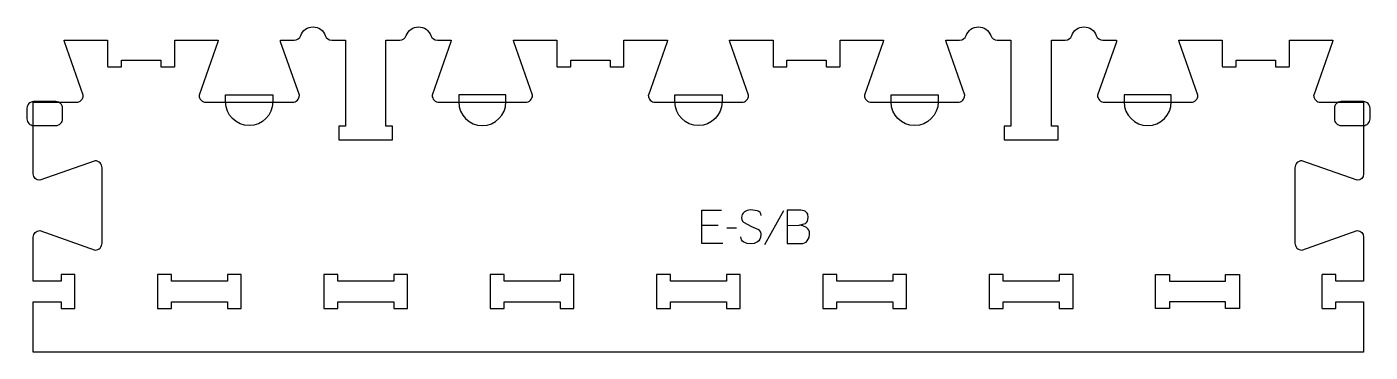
# Model space of a CAD drawing. Header units: millimetres. Extents: x -606 to 606, y -128 to 165.
import ezdxf

# ---------------------------------------------------------------- set-up
doc = ezdxf.new("R2010")
doc.units = ezdxf.units.MM
for name, color, linetype, true_color in [('1_ANYTOOL_1MMDEEP_LABELS_S', 2, 'Continuous', 0xffff00), ('3_ANYTOOL_CUTTHROUGH_INSID', 4, 'Continuous', 0x00ffff), ('4_ANYTOOL_CUTTHROUGH_OUTSI', 5, 'Continuous', 0x0000ff), ('5_ANYTOOL_HALF_MILL_9MM_IN', 3, 'Continuous', 0x00ff00)]:
    doc.layers.add(name, color=color, linetype=linetype, true_color=true_color)

msp = doc.modelspace()

# ---------------------------------------------------------------- linework, layer by layer
at = {"layer": '1_ANYTOOL_1MMDEEP_LABELS_S'}
for p, q in [((76.7, -0.5), (59.5, -31.2)), ((17.7, -13.9), (3, -13.9)), ((34.2, -16.1), (25.4, -16.2))]:
    msp.add_line(p, q, dxfattribs=at)
for points in [[(21.9, -30), (3, -30), (3, 0), (20.8, 0)], [(56.4, -4.6), (56.2, -3.2), (55.6, -2.1), (54.5, -1.2), (53.1, -0.6), (47, 0.3), (44, -0.1), (41.4, -1.5), (40.3, -2.5), (39.5, -3.7), (39.1, -5.1), (38.9, -6.7), (39.1, -8.3), (39.6, -9.7), (40.5, -10.8), (47.9, -14.6), (54, -17.5), (55.1, -18.5), (55.9, -19.7), (56.3, -21.2), (56, -24.7), (55.4, -26.2), (54.5, -27.5), (53.2, -28.5), (50.2, -29.9), (47, -30.3), (43.8, -30), (40.9, -28.8), (39.7, -27.9), (38.9, -26.8), (38.4, -25.6), (38.2, -24.1)], [(80.1, -13.7), (90.7, -13.5), (96.4, -12), (97.5, -11.1), (98.3, -9.9), (98.9, -6.5), (98.5, -3.6), (98, -2.5), (97.2, -1.6), (96.3, -0.9), (95.2, -0.4), (92.2, 0), (80.1, 0)], [(80.1, 0), (80.1, -30), (89.8, -30), (92.4, -30.1), (94.1, -30), (95.6, -29.5), (97, -28.7), (98.1, -27.5), (99.7, -24.6), (100.2, -21.5), (100, -19.6), (99.5, -18), (98.6, -16.7), (97.3, -15.6), (94.2, -14.2), (90.7, -13.5)]]:
    msp.add_lwpolyline(points, dxfattribs=at)
at = {"layer": '3_ANYTOOL_CUTTHROUGH_INSID'}
for points in [[(-424.8, -64), (-475.3, -64), (-475.3, -58), (-487.8, -58), (-487.8, -88.5), (-475.3, -88.5), (-475.3, -82.5), (-424.8, -82.5), (-424.8, -88.5), (-412.3, -88.5), (-412.3, -58), (-424.8, -58)], [(-274.8, -82.5), (-274.8, -88.5), (-262.3, -88.5), (-262.3, -58), (-274.8, -58), (-274.8, -64), (-325.3, -64), (-325.3, -58), (-337.8, -58), (-337.8, -88.5), (-325.3, -88.5), (-325.3, -82.5)], [(-175.3, -64), (-175.3, -58), (-187.8, -58), (-187.8, -88.5), (-175.3, -88.5), (-175.3, -82.5), (-124.8, -82.5), (-124.8, -88.5), (-112.3, -88.5), (-112.3, -58), (-124.8, -58), (-124.8, -64)], [(-25.3, -64), (-25.3, -58), (-37.8, -58), (-37.8, -88.5), (-25.3, -88.5), (-25.3, -82.5), (25.2, -82.5), (25.2, -88.5), (37.7, -88.5), (37.7, -58), (25.2, -58), (25.2, -64)], [(175.2, -64), (124.7, -64), (124.7, -58), (112.2, -58), (112.2, -88.5), (124.7, -88.5), (124.7, -82.5), (175.2, -82.5), (175.2, -88.5), (187.7, -88.5), (187.7, -58), (175.2, -58)], [(274.7, -64), (274.7, -58), (262.2, -58), (262.2, -88.5), (274.7, -88.5), (274.7, -82.5), (325.2, -82.5), (325.2, -88.5), (337.7, -88.5), (337.7, -58), (325.2, -58), (325.2, -64)], [(424.7, -64), (475.2, -64), (475.2, -58), (487.7, -58), (487.7, -88.5), (475.2, -88.5), (475.2, -82.5), (424.7, -82.5), (424.7, -88.5), (412.2, -88.5), (412.2, -58), (424.7, -58)]]:
    msp.add_lwpolyline(points, close=True, dxfattribs=at)
at = {"layer": '4_ANYTOOL_CUTTHROUGH_OUTSI'}
msp.add_lwpolyline([(-235.4, 153.5), (-223, 153.5), (-223.2, 152.1), (-240.1, 103.8), (-240.2, 103.7, 0.414214), (-233.9, 97.5), (-155.9, 97.5, 0.414214), (-149.7, 103.7), (-149.7, 103.8), (-166.6, 152.1), (-166.8, 153.5), (-127.7, 153.5), (-127.7, 129.7, 0.414214), (-127.5, 129.5), (-115.5, 129.5, 0.414214), (-115.2, 129.7), (-115.2, 135.5), (-79.7, 135.5), (-79.7, 129.7, 0.414214), (-79.5, 129.5), (-67.5, 129.5, 0.414214), (-67.2, 129.7), (-67.2, 153.5), (-28.1, 153.5), (-28.3, 152.1), (-45.2, 103.8), (-45.3, 103.7, 0.414214), (-39, 97.5), (39, 97.5, 0.414214), (45.2, 103.7), (45.2, 103.8), (28.3, 152.1), (28.1, 153.5), (67.2, 153.5), (67.2, 129.7, 0.414214), (67.4, 129.5), (79.4, 129.5, 0.414214), (79.7, 129.7), (79.7, 135.5), (115.2, 135.5), (115.2, 129.7, 0.414214), (115.4, 129.5), (127.4, 129.5, 0.414214), (127.7, 129.7), (127.7, 153.5), (166.8, 153.5), (166.6, 152.1), (149.7, 103.8), (149.6, 103.7, 0.414214), (155.9, 97.5), (233.9, 97.5, 0.414214), (240.1, 103.7), (240.1, 103.8), (223.2, 152.1), (223, 153.5), (235.4, 153.5, 0.317837), (241.3, 157.6, -0.707107), (263.5, 157.6, 0.317837), (269.3, 153.5), (281.7, 153.5), (281.7, 76), (276, 76, 0.414214), (275.7, 75.7), (275.7, 63.7, 0.414214), (276, 63.5), (324, 63.5, 0.414214), (324.2, 63.7), (324.2, 75.7, 0.414214), (324, 76), (318.2, 76), (318.2, 153.5), (330.7, 153.5, 0.317837), (336.5, 157.6, -0.707107), (358.7, 157.6, 0.317837), (364.6, 153.5), (377, 153.5), (376.8, 152.1), (359.9, 103.8), (359.8, 103.7, 0.414214), (366.1, 97.5), (444.1, 97.5, 0.414214), (450.3, 103.7), (450.3, 103.8), (433.4, 152.1), (433.2, 153.5), (472.3, 153.5), (472.3, 129.7, 0.414214), (472.5, 129.5), (484.5, 129.5, 0.414214), (484.8, 129.7), (484.8, 135.5), (520.3, 135.5), (520.3, 129.7, 0.414214), (520.5, 129.5), (532.5, 129.5, 0.414214), (532.8, 129.7), (532.8, 153.5), (571.9, 153.5), (571.7, 152.1), (554.8, 103.8), (554.7, 103.7, 0.414214), (561, 97.5), (599.7, 97.5), (599.7, 32.8, -0.409315), (594, 27.1), (544.1, 44.5), (544, 44.6, 0.414214), (537.8, 38.3), (537.8, -29.7, 0.414214), (544, -35.9), (544.1, -35.9), (594, -18.4, -0.412073), (599.7, -24.2), (599.7, -64), (574.7, -64), (574.7, -58.3, 0.414214), (574.5, -58), (562.5, -58, 0.414214), (562.2, -58.3), (562.2, -88.3, 0.414214), (562.5, -88.5), (574.5, -88.5, 0.414214), (574.7, -88.3), (574.7, -82.5), (599.7, -82.5), (599.7, -128), (-599.8, -128), (-599.8, -82.5), (-574.8, -82.5), (-574.8, -88.3, 0.414214), (-574.5, -88.5), (-562.5, -88.5, 0.414214), (-562.3, -88.3), (-562.3, -58.3, 0.414214), (-562.5, -58), (-574.5, -58, 0.414214), (-574.8, -58.3), (-574.8, -64), (-599.8, -64), (-599.8, -24.2, -0.412073), (-594, -18.4), (-544.1, -35.9), (-544, -35.9, 0.414214), (-537.8, -29.7), (-537.8, 38.3, 0.414214), (-544, 44.6), (-544.1, 44.5), (-594, 27.1, -0.409315), (-599.8, 32.8), (-599.8, 97.5), (-561, 97.5, 0.414214), (-554.8, 103.7), (-554.8, 103.8), (-571.7, 152.1), (-571.9, 153.5), (-532.8, 153.5), (-532.8, 129.7, 0.414214), (-532.6, 129.5), (-520.6, 129.5, 0.414214), (-520.3, 129.7), (-520.3, 135.5), (-484.8, 135.5), (-484.8, 129.7, 0.414214), (-484.6, 129.5), (-472.6, 129.5, 0.414214), (-472.3, 129.7), (-472.3, 153.5), (-433.2, 153.5), (-433.4, 152.1), (-450.3, 103.8), (-450.4, 103.7, 0.414214), (-444.1, 97.5), (-366.1, 97.5, 0.414214), (-359.9, 103.7), (-359.9, 103.8), (-376.8, 152.1), (-377, 153.5), (-364.6, 153.5, 0.317837), (-358.7, 157.6, -0.707107), (-336.5, 157.6, 0.317837), (-330.7, 153.5), (-318.3, 153.5), (-318.3, 76), (-324, 76, 0.414214), (-324.3, 75.7), (-324.3, 63.7, 0.414214), (-324, 63.5), (-276, 63.5, 0.414214), (-275.8, 63.7), (-275.8, 75.7, 0.414214), (-276, 76), (-281.8, 76), (-281.8, 153.5), (-269.3, 153.5, 0.317837), (-263.5, 157.6, -0.707107), (-241.3, 157.6, 0.317837)], format="xyb", close=True, dxfattribs=at)
at = {"layer": '5_ANYTOOL_HALF_MILL_9MM_IN'}
for points in [[(-599.6, 98, 0.414214), (-605.6, 92), (-605.6, 82.5, 0.414214), (-599.6, 76.5), (-579.4, 76.5, 0.414214), (-573.4, 82.5), (-573.4, 92, 0.414214), (-579.4, 98)], [(-383.9, 97.7, -1), (-426.4, 97.7), (-426.4, 104), (-383.9, 104)], [(-216.2, 97.7, 1), (-173.7, 97.7), (-173.7, 104), (-216.2, 104)], [(21.2, 97.7, -1), (-21.3, 97.7), (-21.3, 104), (21.2, 104)], [(216.1, 97.7, -1), (173.6, 97.7), (173.6, 104), (216.1, 104)], [(383.8, 97.7, 1), (426.3, 97.7), (426.3, 104), (383.8, 104)], [(579.4, 98, 0.414214), (573.4, 92), (573.4, 82.5, 0.414214), (579.4, 76.5), (599.6, 76.5, 0.414214), (605.6, 82.5), (605.6, 92, 0.414214), (599.6, 98)]]:
    msp.add_lwpolyline(points, format="xyb", close=True, dxfattribs=at)

doc.saveas('drawing.dxf')
